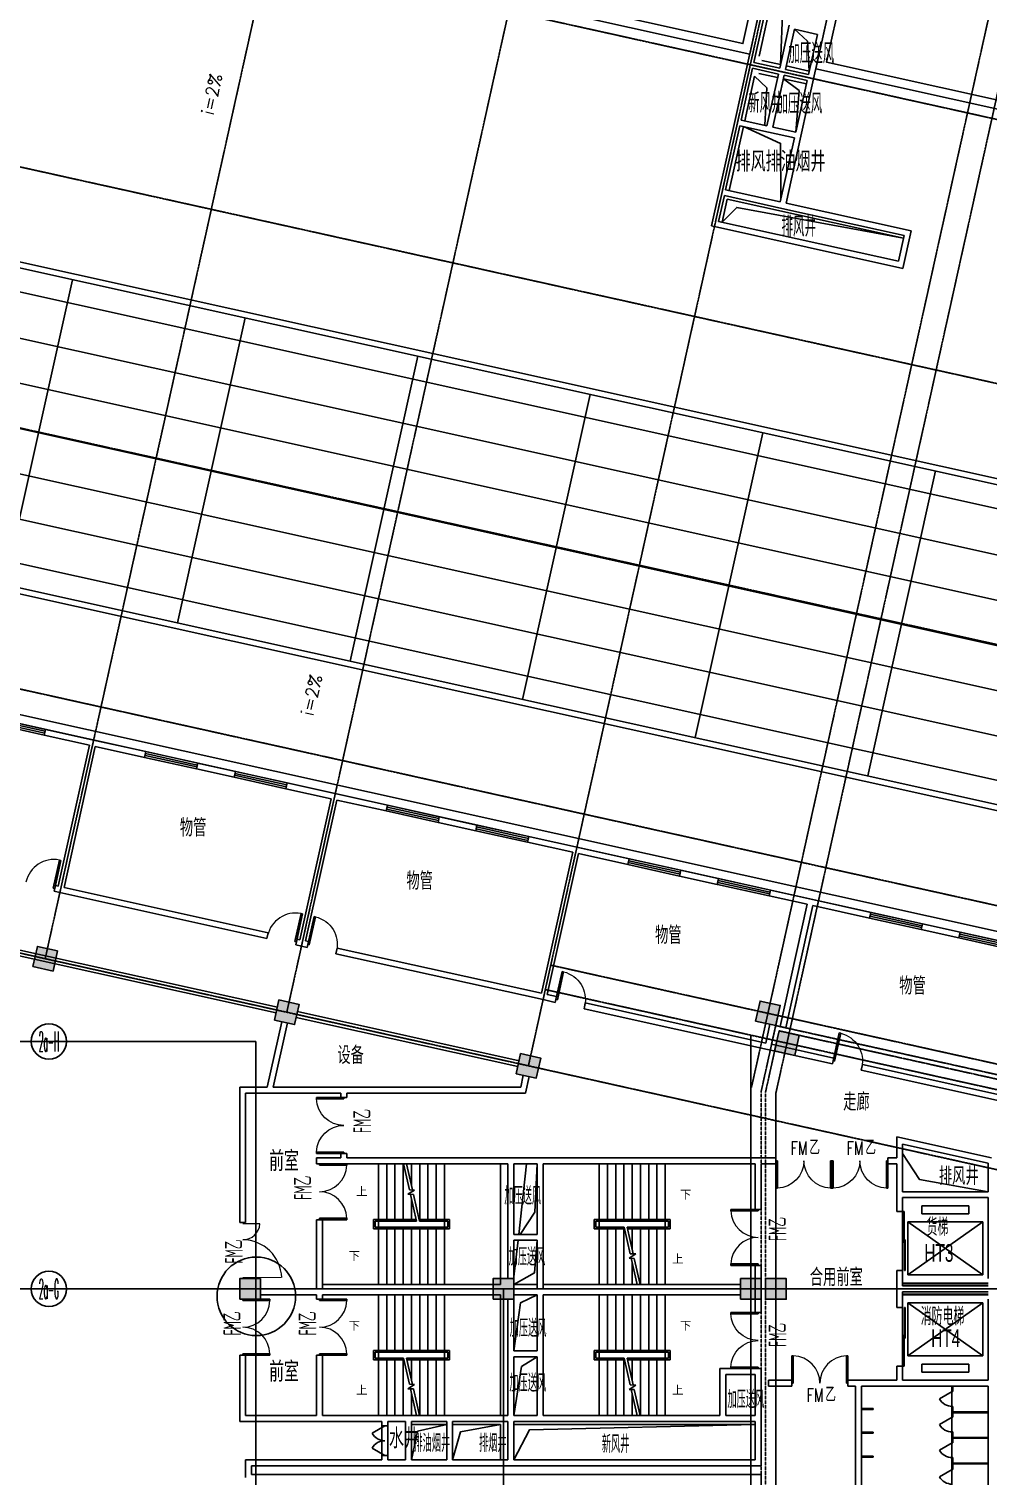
# Model space of a CAD drawing. Header units: metres. Extents: x -728143 to -282297, y 300383 to 505760.
# Drawn here: x -439514 to -406959, y 370577 to 419690 of the extents above; entities that cross this region are included whole.
import ezdxf
from ezdxf.enums import TextEntityAlignment as Align

# ---------------------------------------------------------------- set-up
doc = ezdxf.new("R2010")
doc.units = ezdxf.units.M
doc.linetypes.add('2', pattern=[0.4, 0.3, -0.1])
doc.linetypes.add('CENTER2', pattern=[2.541, 1.587, -0.318, 0.318, -0.318])
for name, color, linetype in [('-J-WINDOW', 142, 'Continuous'), ('ACS-JZ', 1, 'Continuous'), ('AXIS', 3, 'Continuous'), ('AXIS_TEXT', 7, 'Continuous'), ('COLUMN', 2, 'Continuous'), ('DOTE', 251, 'CENTER2'), ('J-STAIR', 163, 'Continuous'), ('J-TEXT', 7, 'Continuous'), ('J-WALL', 2, 'Continuous'), ('j-WINDOW_TEXT', 7, 'Continuous'), ('LVTRY', 6, 'Continuous'), ('LVTRY_WINDOW', 7, 'Continuous'), ('PUB_DIM', 3, 'Continuous'), ('PUB_HATCH', 8, 'Continuous'), ('PUB_TEXT', 7, 'Continuous'), ('S-看线', 5, 'Continuous'), ('STAIR', 3, 'Continuous'), ('WALL', 2, 'Continuous'), ('WINDOW', 4, 'Continuous'), ('WINDOW_TEXT', 7, 'Continuous'), ('屋顶', 252, 'Continuous'), ('屋顶排水', 76, 'Continuous')]:
    doc.layers.add(name, color=color, linetype=linetype)
doc.styles.add('_TCH_AXIS', font='COMPLEX', dxfattribs={"bigfont": 'GBCBIG'})
doc.styles.add('_TCH_DIM', font='simplex_.ttf', dxfattribs={"bigfont": 'GBCBIG'})
doc.styles.add('_TCH_WINDOW', font='SIMPLEX.shx', dxfattribs={"height": 3.5, "bigfont": 'GBCBIG.shx'})
doc.styles.add('COMPLEX', font='COMPLEX')
doc.styles.add('HZ', font='rs', dxfattribs={"width": 0.8, "bigfont": 'hztxt'})
doc.styles.add('mobin', font='ros.shx', dxfattribs={"width": 0.55, "bigfont": 'hzdf2.shx'})
doc.styles.add('SIMPLEX', font='SIMPLEX.SHX')
doc.styles.add('探索者', font='tssdeng.shx', dxfattribs={"width": 0.65, "bigfont": 'tssdchn.shx'})

# ---------------------------------------------------------------- blocks, each defined once
blk = doc.blocks.new('_DBLK')
blk.add_line((-0.5, 0), (0, -0.866))
blk.add_arc((-0.5, 0), 1, 300, 0)
at = {"layer": 'WINDOW_TEXT', "style": 'SIMPLEX', "flags": 9}
blk.add_attdef('A', text='', height=1, dxfattribs=at).set_placement((0, 1.5), align=Align.MIDDLE)
blk = doc.blocks.new('$DorLib2D$00000001')
for p, q in [((0.45, 0.975), (0.5, 0.975)), ((0.45, 0), (0.45, 0.975)), ((0.5, 0), (0.5, 0.975)), ((0.5, 0), (0.45, 0))]:
    blk.add_line(p, q)
at = {"lineweight": 13}
blk.add_arc((0.475, 0), 0.975, 91.4693, 180, dxfattribs=at)
blk = doc.blocks.new('$DorLib2D$00000002')
at = {"color": 0}
for p, q in [((-0.5, 0), (-0.5, 0.4875)), ((-0.475, 0.4875), (-0.5, 0.4875)), ((-0.475, 0), (-0.475, 0.4875)), ((0.475, 0), (0.475, 0.4875)), ((0.475, 0.4875), (0.5, 0.4875)), ((0.5, 0), (0.5, 0.4875)), ((-0.5, 0), (-0.475, 0)), ((0.5, 0), (0.475, 0))]:
    blk.add_line(p, q, dxfattribs=at)
at = {"color": 0, "lineweight": 13}
for centre, start, end in [((-0.4875, 0), 0, 88.53072), ((0.4875, 0), 91.46928, 180)]:
    blk.add_arc(centre, 0.4875, start, end, dxfattribs=at)
blk = doc.blocks.new('$DorLib2D$00000025')
at = {"const_width": 0.02}
for points in [[(0.481, -0.001), (0.481, 0.691)], [(-0.481, 0.001), (-0.481, 0.308)]]:
    blk.add_lwpolyline(points, dxfattribs=at)
at = {"lineweight": 13}
for centre, radius, start, end in [((0.505, -0.002), 0.699, 91.9397, 179.7238), ((-0.501, 0.003), 0.307, 359.7899, 85.7508)]:
    blk.add_arc(centre, radius, start, end, dxfattribs=at)
blk = doc.blocks.new('_AXISO')
blk.add_circle((0, 0), 0.5)
at = {"layer": 'AXIS_TEXT', "style": 'COMPLEX', "width": 1.041667}
blk.add_attdef('A', text='', height=0.56, dxfattribs=at).set_placement((-0.25, -0.28), (0.25, -0.28), align=Align.FIT)
blk = doc.blocks.new('$TCHSYS$LDOR12D')
for p, q in [((-0.5, 0.75), (-0.5, 0.583)), ((-0.5, 0.75), (0.02, 0.75)), ((-0.02, 0.958), (0.5, 0.958)), ((-0.02, 0.958), (-0.02, 0.792)), ((-0.02, 0.792), (0.5, 0.792)), ((0.02, 0.583), (0.02, 0.75)), ((0.5, 0.958), (0.5, 0.792)), ((-0.5, 0.583), (0.02, 0.583)), ((-0.5, 0.5), (0.5, 0.5))]:
    blk.add_line(p, q)
blk = doc.blocks.new('$DORLIB2D$00000215')
at = {"color": 0}
for p, q in [((-0.5, 0), (-0.25, 0.433)), ((0.5, 0), (0.25, 0.433))]:
    blk.add_line(p, q, dxfattribs=at)
for centre, start, end in [((-0.5, 0), 0, 60), ((0.5, 0), 120, 180)]:
    blk.add_arc(centre, 0.5, start, end, dxfattribs=at)
blk = doc.blocks.new('$TCHSYS$WIN2D')
for p, q in [((-0.5, 0.5), (0.5, 0.5)), ((-0.5, 0.5), (-0.5, -0.5)), ((0.5, 0.5), (0.5, -0.5)), ((0.5, 0.167), (-0.5, 0.167)), ((0.5, -0.167), (-0.5, -0.167)), ((-0.5, -0.5), (0.5, -0.5))]:
    blk.add_line(p, q)
blk = doc.blocks.new('_FZH')
blk.add_lwpolyline([(-0.5, -0.5), (0.5, -0.5), (0.5, 0.5), (-0.5, 0.5)], close=True)
at = {"layer": 'PUB_HATCH'}
blk.add_solid([(-0.5, -0.5), (0.5, -0.5), (-0.5, 0.5), (0.5, 0.5)], dxfattribs=at)

msp = doc.modelspace()

# ---------------------------------------------------------------- linework, layer by layer
at = {"layer": '-J-WINDOW', "extrusion": (-1.1827e-23, -1.32164e-09, 1)}
for p, q in [((-427534, 371277, 0), (-427534, 372277, 0)), ((-427334, 371277, 0), (-427334, 372277, 0))]:
    msp.add_line(p, q, dxfattribs=at)
at = {"ltscale": 4, "extrusion": (-1.1827e-23, -1.32164e-09, 1)}
for p, q in [((-467547, 417928, 0), (-400861, 403145, 0)), ((-465698, 406251, 0), (-403241, 392406, 0))]:
    msp.add_line(p, q, dxfattribs=at)
at = {"color": 4, "ltscale": 4, "extrusion": (-1.1827e-23, -1.32164e-09, 1)}
for p, q in [((-467514, 417716, 0), (-401099, 402993, 0)), ((-465732, 406463, 0), (-403393, 392644, 0))]:
    msp.add_line(p, q, dxfattribs=at)
at = {"color": 250, "ltscale": 4, "extrusion": (-1.1827e-23, -1.32164e-09, 1)}
for p, q in [((-467379, 416867, 0), (-344500, 389627, 0)), ((-465866, 407313, 0), (-346448, 380840, 0))]:
    msp.add_line(p, q, dxfattribs=at)
at = {"color": 5, "linetype": '2', "ltscale": 4, "extrusion": (-1.1827e-23, -1.32164e-09, 1)}
for p, q in [((-414659, 383638, 0), (-414166, 385865, 0)), ((-414509, 383622, 0), (-414052, 385686, 0)), ((-414166, 385865, 0), (-405135, 383863, 0)), ((-414052, 385686, 0), (-405021, 383684, 0)), ((-414659, 325027, 0), (-414659, 383638, 0)), ((-414509, 325027, 0), (-414509, 383622, 0))]:
    msp.add_line(p, q, dxfattribs=at)
at = {"layer": 'ACS-JZ', "ltscale": 4, "extrusion": (-1.1827e-23, -1.32164e-09, 1)}
msp.add_circle((-431796, 376677, 0), 1334, dxfattribs=at)
at = {"layer": 'AXIS', "extrusion": (-1.1827e-23, -1.32164e-09, 1)}
for p, q in [((-434667, 385327, 0), (-438235, 385327, 0)), ((-434667, 376927, 0), (-438235, 376927, 0))]:
    msp.add_line(p, q, dxfattribs=at)
at = {"layer": 'DOTE', "extrusion": (-1.1827e-23, -1.32164e-09, 1)}
for p, q in [((-438962, 388135, 0), (-428395, 435804, 0)), ((-430761, 386317, 0), (-420194, 433986, 0)), ((-422560, 384499, 0), (-411993, 432168, 0)), ((-305429, 394178, 0), (-469548, 430561, 0)), ((-414989, 383767, 0), (-404622, 430534, 0)), ((-414159, 383583, 0), (-403792, 430350, 0)), ((-319868, 388417, 0), (-468077, 421272, 0)), ((-328584, 381489, 0), (-466551, 412074, 0)), ((-315870, 369810, 0), (-465168, 402907, 0)), ((-350509, 368527, 0), (-463697, 393619, 0)), ((-421803, 387916, 0), (-364396, 375190, 0)), ((-421987, 387087, 0), (-364580, 374361, 0)), ((-473809, 385327, 0), (-431809, 385327, 0)), ((-431809, 312844, 0), (-431809, 385327, 0)), ((-415009, 312844, 0), (-415009, 385540, 0)), ((-414159, 312844, 0), (-414159, 383583, 0)), ((-482209, 376927, 0), (-398209, 376927, 0)), ((-423409, 312844, 0), (-423409, 376927, 0))]:
    msp.add_line(p, q, dxfattribs=at)
at = {"layer": 'J-STAIR', "ltscale": 4, "extrusion": (-1.1827e-23, -1.32164e-09, 1)}
for p, q in [((-415359, 377077, 0), (-422059, 377077, 0)), ((-409859, 377127, 0), (-406959, 377127, 0)), ((-409859, 376727, 0), (-406959, 376727, 0))]:
    msp.add_line(p, q, dxfattribs=at)
at = {"layer": 'J-WALL', "extrusion": (-1.1827e-23, -1.32164e-09, 1)}
for p, q in [((-413706, 419820, 0), (-414031, 418356, 0)), ((-413532, 419679, 0), (-413835, 418312, 0)), ((-412751, 419506, 0), (-413532, 419679, 0)), ((-414074, 418161, 0), (-414463, 416403, 0)), ((-413879, 418117, 0), (-414268, 416360, 0)), ((-415342, 416598, 0), (-414463, 416403, 0)), ((-415385, 416403, 0), (-414409, 416186, 0)), ((-414409, 416186, 0), (-413530, 415991, 0)), ((-414268, 416360, 0), (-413487, 416187, 0))]:
    msp.add_line(p, q, dxfattribs=at)
at = {"layer": 'LVTRY', "extrusion": (-1.1827e-23, -1.32164e-09, 1)}
for p, q in [((-408189, 370087, 0), (-408189, 373627, 0)), ((-408189, 373442, 0), (-408189, 373627, 0)), ((-408159, 373442, 0), (-408189, 373442, 0)), ((-408159, 373442, 0), (-408159, 373597, 0)), ((-408159, 372942, 0), (-408189, 372942, 0)), ((-408159, 372757, 0), (-408159, 372942, 0)), ((-406959, 372757, 0), (-408189, 372757, 0)), ((-408189, 372572, 0), (-408189, 372757, 0)), ((-408159, 372572, 0), (-408189, 372572, 0)), ((-408159, 372572, 0), (-408159, 372727, 0)), ((-406959, 372727, 0), (-408159, 372727, 0)), ((-408159, 372072, 0), (-408189, 372072, 0)), ((-408159, 371887, 0), (-408159, 372072, 0)), ((-408159, 371702, 0), (-408159, 371935, 0)), ((-406959, 371887, 0), (-408159, 371887, 0)), ((-406959, 371857, 0), (-408159, 371857, 0)), ((-408159, 371702, 0), (-408189, 371702, 0)), ((-408159, 371202, 0), (-408189, 371202, 0)), ((-408159, 371202, 0), (-408189, 371202, 0)), ((-406959, 370987, 0), (-408189, 370987, 0)), ((-408159, 371017, 0), (-408159, 371202, 0)), ((-408159, 371017, 0), (-408159, 371202, 0)), ((-406959, 371017, 0), (-408159, 371017, 0)), ((-408159, 370802, 0), (-408159, 370987, 0)), ((-408159, 370802, 0), (-408189, 370802, 0))]:
    msp.add_line(p, q, dxfattribs=at)
at = {"layer": 'LVTRY', "linetype": 'ByBlock', "extrusion": (-1.1827e-23, -1.32164e-09, 1)}
for p, q in [((-411259, 372865, 0), (-410859, 372865, 0)), ((-411259, 372865, 0), (-410859, 372865, 0)), ((-411259, 372835, 0), (-410859, 372835, 0)), ((-411259, 372835, 0), (-410859, 372835, 0)), ((-410859, 372865, 0), (-410859, 372835, 0)), ((-410859, 372865, 0), (-410859, 372835, 0)), ((-411259, 372065, 0), (-410859, 372065, 0)), ((-411259, 372035, 0), (-410859, 372035, 0)), ((-410859, 372065, 0), (-410859, 372035, 0)), ((-411259, 371250, 0), (-410859, 371250, 0)), ((-411259, 371250, 0), (-410859, 371250, 0)), ((-411259, 371220, 0), (-410859, 371220, 0)), ((-411259, 371220, 0), (-410859, 371220, 0)), ((-410859, 371250, 0), (-410859, 371220, 0)), ((-410859, 371250, 0), (-410859, 371220, 0))]:
    msp.add_line(p, q, dxfattribs=at)
at = {"layer": 'PUB_DIM', "extrusion": (-1.1827e-23, -1.32164e-09, 1), "elevation": 0}
for points in [[(-428226, 378086, 0, 0, 0), (-424784, 378086, 0, 0, 0), (-424784, 380236, 0, 0, 0), (-425695, 380236, 80, 0, 0), (-425995, 380236, 0, 0, 0)], [(-427961, 380273, 0, 0, 0), (-427192, 380273, 80, 0, 0), (-426892, 380273, 0, 0, 0)], [(-417518, 380168, 0, 0, 0), (-420960, 380168, 0, 0, 0), (-420960, 378018, 0, 0, 0), (-420049, 378018, 80, 0, 0), (-419749, 378018, 0, 0, 0)], [(-417783, 377981, 0, 0, 0), (-418552, 377981, 80, 0, 0), (-418852, 377981, 0, 0, 0)], [(-428226, 375718, 0, 0, 0), (-424784, 375718, 0, 0, 0), (-424784, 373568, 0, 0, 0), (-425695, 373568, 80, 0, 0), (-425995, 373568, 0, 0, 0)], [(-417518, 375718, 0, 0, 0), (-420960, 375718, 0, 0, 0), (-420960, 373568, 0, 0, 0), (-420049, 373568, 80, 0, 0), (-419749, 373568, 0, 0, 0)], [(-427961, 373531, 0, 0, 0), (-427192, 373531, 80, 0, 0), (-426892, 373531, 0, 0, 0)], [(-417783, 373531, 0, 0, 0), (-418552, 373531, 80, 0, 0), (-418852, 373531, 0, 0, 0)]]:
    msp.add_lwpolyline(points, format="xyseb", dxfattribs=at)
at = {"layer": 'S-看线', "ltscale": 4, "extrusion": (-1.1827e-23, -1.32164e-09, 1)}
for p, q in [((-414268, 420867, 0), (-414733, 418768, 0)), ((-414004, 418478, 0), (-414638, 418618, 0)), ((-415220, 416571, 0), (-414885, 418084, 0)), ((-414101, 418038, 0), (-414736, 418179, 0)), ((-413125, 417822, 0), (-413906, 417995, 0)), ((-413027, 418261, 0), (-413808, 418435, 0)), ((-415263, 416376, 0), (-415745, 414203, 0)), ((-415810, 413911, 0), (-415983, 413129, 0)), ((-415810, 413911, 0), (-409830, 412585, 0)), ((-422891, 378777, 0), (-422621, 381177, 0)), ((-423062, 377252, 0), (-422913, 378577, 0)), ((-429549, 377077, 0), (-423759, 377077, 0)), ((-422259, 377077, 0), (-423059, 377077, 0)), ((-422059, 377077, 0), (-415359, 377077, 0)), ((-409859, 377102, 0), (-406959, 377102, 0)), ((-409859, 376752, 0), (-406959, 376752, 0)), ((-423509, 376577, 0), (-423509, 372627, 0)), ((-425334, 372327, 0), (-426534, 372327, 0)), ((-423509, 372327, 0), (-425134, 372327, 0)), ((-423509, 372327, 0), (-423509, 371127, 0)), ((-423059, 372327, 0), (-414859, 372327, 0))]:
    msp.add_line(p, q, dxfattribs=at)
at = {"layer": 'S-看线', "ltscale": 4, "extrusion": (-1.1827e-23, -1.32164e-09, 1), "elevation": 0}
for points in [[(-414004, 418478), (-413920, 420474), (-414268, 420867)], [(-413027, 418261), (-413090, 419271), (-413532, 419679)], [(-414535, 416419), (-414463, 417687), (-414885, 418084)], [(-413487, 416187), (-413376, 417601), (-413906, 417995)], [(-413990, 413917), (-413999, 415808), (-415263, 416376)], [(-415983, 413129), (-415487, 413634), (-409830, 412585)], [(-422259, 381177), (-422342, 379532), (-422846, 378777)], [(-409859, 381528), (-409288, 380644), (-406959, 380227)], [(-422259, 378577), (-422359, 377470), (-423059, 377077)], [(-423059, 374827), (-422833, 376453), (-422259, 376727)], [(-423059, 372627), (-422796, 374294), (-422259, 374627)], [(-426534, 371127), (-426322, 372100), (-425334, 372327)], [(-425134, 371127), (-424862, 372078), (-423509, 372327)], [(-423059, 371127), (-422523, 372151), (-414859, 372326)]]:
    msp.add_lwpolyline(points, dxfattribs=at)
at = {"layer": 'STAIR', "extrusion": (-1.1827e-23, -1.32164e-09, 1)}
for p, q in [((-427649, 381177, 0), (-426805, 381177, 0)), ((-427649, 381177, 0), (-427649, 379287, 0)), ((-427369, 381177, 0), (-427369, 379287, 0)), ((-427089, 381177, 0), (-427089, 379287, 0)), ((-426809, 381177, 0), (-426809, 379287, 0)), ((-426805, 381177, 0), (-426601, 380291, 0)), ((-426702, 381177, 0), (-425409, 381177, 0)), ((-426702, 381177, 0), (-426498, 380288, 0)), ((-426529, 381177, 0), (-426529, 380425, 0)), ((-426249, 381177, 0), (-426249, 379287, 0)), ((-425969, 381177, 0), (-425969, 379287, 0)), ((-425689, 381177, 0), (-425689, 379287, 0)), ((-425409, 381177, 0), (-425409, 379287, 0)), ((-423509, 381177, 0), (-425409, 381177, 0)), ((-425409, 381177, 0), (-425409, 379287, 0)), ((-423509, 377077, 0), (-423509, 381177, 0)), ((-420159, 381177, 0), (-422059, 381177, 0)), ((-422059, 381177, 0), (-422059, 377077, 0)), ((-420159, 381177, 0), (-417919, 381177, 0)), ((-420159, 381177, 0), (-420159, 379287, 0)), ((-420159, 379287, 0), (-420159, 381177, 0)), ((-419879, 381177, 0), (-419879, 379287, 0)), ((-419599, 381177, 0), (-419599, 379287, 0)), ((-419319, 381177, 0), (-419319, 379287, 0)), ((-419039, 381177, 0), (-419039, 379287, 0)), ((-418759, 381177, 0), (-418759, 379287, 0)), ((-418479, 381177, 0), (-418479, 379287, 0)), ((-418199, 381177, 0), (-418199, 379287, 0)), ((-417919, 381177, 0), (-417919, 379287, 0)), ((-426423, 380285, 0), (-426649, 380139, 0)), ((-426601, 380291, 0), (-426423, 380285, 0)), ((-426649, 380139, 0), (-426462, 380132, 0)), ((-426566, 380136, 0), (-426357, 379227, 0)), ((-426529, 379979, 0), (-426529, 379287, 0)), ((-426462, 380132, 0), (-426254, 379227, 0)), ((-409209, 379752, 0), (-409209, 379477, 0)), ((-407609, 379752, 0), (-409209, 379752, 0)), ((-407609, 379477, 0), (-407609, 379752, 0)), ((-427819, 378967, 0), (-427819, 379287, 0)), ((-427819, 379287, 0), (-426371, 379287, 0)), ((-427759, 379027, 0), (-427759, 379227, 0)), ((-427759, 379227, 0), (-426357, 379227, 0)), ((-427649, 379227, 0), (-426357, 379227, 0)), ((-427649, 379227, 0), (-427649, 379027, 0)), ((-426268, 379287, 0), (-425239, 379287, 0)), ((-426254, 379227, 0), (-425409, 379227, 0)), ((-426254, 379227, 0), (-425299, 379227, 0)), ((-425409, 379227, 0), (-425409, 379027, 0)), ((-425299, 379227, 0), (-425299, 379027, 0)), ((-425239, 379287, 0), (-425239, 378967, 0)), ((-420329, 378967, 0), (-420329, 379287, 0)), ((-420329, 379287, 0), (-417749, 379287, 0)), ((-420269, 379027, 0), (-420269, 379227, 0)), ((-420269, 379227, 0), (-417809, 379227, 0)), ((-420159, 379227, 0), (-417919, 379227, 0)), ((-420159, 379027, 0), (-420159, 379227, 0)), ((-417919, 379027, 0), (-417919, 379227, 0)), ((-417809, 379227, 0), (-417809, 379027, 0)), ((-417749, 379287, 0), (-417749, 378967, 0)), ((-409684, 379202, 0), (-409684, 377402, 0)), ((-407134, 379202, 0), (-409684, 379202, 0)), ((-409684, 379202, 0), (-407134, 377402, 0)), ((-409684, 377402, 0), (-407134, 379202, 0)), ((-409209, 379477, 0), (-407609, 379477, 0)), ((-407134, 377402, 0), (-407134, 379202, 0)), ((-425239, 378967, 0), (-427819, 378967, 0)), ((-425299, 379027, 0), (-427759, 379027, 0)), ((-425409, 379027, 0), (-427649, 379027, 0)), ((-427649, 377077, 0), (-427649, 378967, 0)), ((-427369, 377077, 0), (-427369, 378967, 0)), ((-427089, 377077, 0), (-427089, 378967, 0)), ((-426809, 377077, 0), (-426809, 378967, 0)), ((-426529, 377077, 0), (-426529, 378967, 0)), ((-426249, 377077, 0), (-426249, 378967, 0)), ((-425969, 377077, 0), (-425969, 378967, 0)), ((-425689, 377077, 0), (-425689, 378967, 0)), ((-425409, 377077, 0), (-425409, 378967, 0)), ((-425409, 378967, 0), (-425409, 377077, 0)), ((-419301, 378967, 0), (-420329, 378967, 0)), ((-419315, 379027, 0), (-420269, 379027, 0)), ((-419315, 379027, 0), (-420159, 379027, 0)), ((-420159, 377077, 0), (-420159, 378967, 0)), ((-420159, 377077, 0), (-420159, 378967, 0)), ((-419879, 377077, 0), (-419879, 378967, 0)), ((-419599, 377077, 0), (-419599, 378967, 0)), ((-419319, 377077, 0), (-419319, 378967, 0)), ((-419107, 378122, 0), (-419315, 379027, 0)), ((-417919, 379027, 0), (-419212, 379027, 0)), ((-419003, 378118, 0), (-419212, 379027, 0)), ((-417809, 379027, 0), (-419212, 379027, 0)), ((-417749, 378967, 0), (-419198, 378967, 0)), ((-419039, 378275, 0), (-419039, 378967, 0)), ((-418759, 377077, 0), (-418759, 378967, 0)), ((-418479, 377077, 0), (-418479, 378967, 0)), ((-418199, 377077, 0), (-418199, 378967, 0)), ((-417919, 377077, 0), (-417919, 378967, 0)), ((-419146, 377969, 0), (-418920, 378115, 0)), ((-418968, 377963, 0), (-419146, 377969, 0)), ((-418920, 378115, 0), (-419107, 378122, 0)), ((-418867, 377077, 0), (-419071, 377966, 0)), ((-419039, 377077, 0), (-419039, 377829, 0)), ((-418764, 377077, 0), (-418968, 377963, 0)), ((-409684, 377402, 0), (-407134, 377402, 0)), ((-425409, 377077, 0), (-427649, 377077, 0)), ((-425409, 376727, 0), (-427649, 376727, 0)), ((-427649, 374837, 0), (-427649, 376727, 0)), ((-427369, 374837, 0), (-427369, 376727, 0)), ((-427089, 374837, 0), (-427089, 376727, 0)), ((-426809, 374837, 0), (-426809, 376727, 0)), ((-426529, 374837, 0), (-426529, 376727, 0)), ((-426249, 374837, 0), (-426249, 376727, 0)), ((-425969, 374837, 0), (-425969, 376727, 0)), ((-425689, 374837, 0), (-425689, 376727, 0)), ((-425409, 377077, 0), (-423509, 377077, 0)), ((-425409, 374837, 0), (-425409, 376727, 0)), ((-423509, 376727, 0), (-425409, 376727, 0)), ((-425409, 376727, 0), (-425409, 374837, 0)), ((-423509, 372627, 0), (-423509, 376727, 0)), ((-422059, 377077, 0), (-420159, 377077, 0)), ((-420159, 376727, 0), (-422059, 376727, 0)), ((-422059, 376727, 0), (-422059, 372627, 0)), ((-418867, 377077, 0), (-420159, 377077, 0)), ((-420159, 376727, 0), (-417919, 376727, 0)), ((-420159, 376727, 0), (-420159, 374837, 0)), ((-420159, 374837, 0), (-420159, 376727, 0)), ((-419879, 376727, 0), (-419879, 374837, 0)), ((-419599, 376727, 0), (-419599, 374837, 0)), ((-419319, 376727, 0), (-419319, 374837, 0)), ((-419039, 376727, 0), (-419039, 374837, 0)), ((-417919, 377077, 0), (-418764, 377077, 0)), ((-418759, 376727, 0), (-418759, 374837, 0)), ((-418479, 376727, 0), (-418479, 374837, 0)), ((-418199, 376727, 0), (-418199, 374837, 0)), ((-417919, 376727, 0), (-417919, 374837, 0)), ((-409684, 374652, 0), (-409684, 376452, 0)), ((-409684, 376452, 0), (-407134, 376452, 0)), ((-409684, 374652, 0), (-407134, 376452, 0)), ((-409684, 376452, 0), (-407134, 374652, 0)), ((-407134, 376452, 0), (-407134, 374652, 0)), ((-427819, 374837, 0), (-427819, 374517, 0)), ((-425239, 374837, 0), (-427819, 374837, 0)), ((-427759, 374777, 0), (-427759, 374577, 0)), ((-425299, 374777, 0), (-427759, 374777, 0)), ((-425409, 374777, 0), (-427649, 374777, 0)), ((-427649, 374577, 0), (-427649, 374777, 0)), ((-425409, 374777, 0), (-425409, 374577, 0)), ((-425299, 374577, 0), (-425299, 374777, 0)), ((-425239, 374517, 0), (-425239, 374837, 0)), ((-420329, 374517, 0), (-420329, 374837, 0)), ((-420329, 374837, 0), (-417749, 374837, 0)), ((-420269, 374577, 0), (-420269, 374777, 0)), ((-420269, 374777, 0), (-417809, 374777, 0)), ((-420159, 374777, 0), (-417919, 374777, 0)), ((-420159, 374577, 0), (-420159, 374777, 0)), ((-417919, 374577, 0), (-417919, 374777, 0)), ((-417809, 374777, 0), (-417809, 374577, 0)), ((-417749, 374837, 0), (-417749, 374517, 0)), ((-427819, 374517, 0), (-426791, 374517, 0)), ((-427759, 374577, 0), (-426805, 374577, 0)), ((-427649, 374577, 0), (-426805, 374577, 0)), ((-427649, 374517, 0), (-427649, 372627, 0)), ((-427369, 374517, 0), (-427369, 372627, 0)), ((-427089, 374517, 0), (-427089, 372627, 0)), ((-426809, 374517, 0), (-426809, 372627, 0)), ((-426805, 374577, 0), (-426601, 373691, 0)), ((-426702, 374577, 0), (-425409, 374577, 0)), ((-426702, 374577, 0), (-426498, 373688, 0)), ((-426702, 374577, 0), (-425299, 374577, 0)), ((-426688, 374517, 0), (-425239, 374517, 0)), ((-426529, 374517, 0), (-426529, 373825, 0)), ((-426249, 374517, 0), (-426249, 372627, 0)), ((-425969, 374517, 0), (-425969, 372627, 0)), ((-425689, 374517, 0), (-425689, 372627, 0)), ((-425409, 374517, 0), (-425409, 372627, 0)), ((-425409, 374517, 0), (-425409, 372627, 0)), ((-419301, 374517, 0), (-420329, 374517, 0)), ((-419315, 374577, 0), (-420269, 374577, 0)), ((-419315, 374577, 0), (-420159, 374577, 0)), ((-420159, 372627, 0), (-420159, 374517, 0)), ((-420159, 372627, 0), (-420159, 374517, 0)), ((-419879, 372627, 0), (-419879, 374517, 0)), ((-419599, 372627, 0), (-419599, 374517, 0)), ((-419319, 372627, 0), (-419319, 374517, 0)), ((-419107, 373672, 0), (-419315, 374577, 0)), ((-417919, 374577, 0), (-419212, 374577, 0)), ((-419003, 373668, 0), (-419212, 374577, 0)), ((-417809, 374577, 0), (-419212, 374577, 0)), ((-417749, 374517, 0), (-419198, 374517, 0)), ((-419039, 373825, 0), (-419039, 374517, 0)), ((-418759, 372627, 0), (-418759, 374517, 0)), ((-418479, 372627, 0), (-418479, 374517, 0)), ((-418199, 372627, 0), (-418199, 374517, 0)), ((-417919, 372627, 0), (-417919, 374517, 0)), ((-407134, 374652, 0), (-409684, 374652, 0)), ((-409209, 374102, 0), (-409209, 374377, 0)), ((-409209, 374377, 0), (-407609, 374377, 0)), ((-407609, 374377, 0), (-407609, 374102, 0)), ((-407609, 374102, 0), (-409209, 374102, 0)), ((-426423, 373685, 0), (-426649, 373539, 0)), ((-426649, 373539, 0), (-426462, 373532, 0)), ((-426601, 373691, 0), (-426423, 373685, 0)), ((-426566, 373536, 0), (-426357, 372627, 0)), ((-426529, 373379, 0), (-426529, 372627, 0)), ((-426462, 373532, 0), (-426254, 372627, 0)), ((-419146, 373519, 0), (-418920, 373665, 0)), ((-418968, 373513, 0), (-419146, 373519, 0)), ((-418920, 373665, 0), (-419107, 373672, 0)), ((-418867, 372627, 0), (-419071, 373516, 0)), ((-419039, 372627, 0), (-419039, 373379, 0)), ((-418764, 372627, 0), (-418968, 373513, 0)), ((-427649, 372627, 0), (-426357, 372627, 0)), ((-426254, 372627, 0), (-425409, 372627, 0)), ((-425409, 372627, 0), (-423509, 372627, 0)), ((-422059, 372627, 0), (-420159, 372627, 0)), ((-418867, 372627, 0), (-420159, 372627, 0)), ((-417919, 372627, 0), (-418764, 372627, 0))]:
    msp.add_line(p, q, dxfattribs=at)
at = {"layer": 'WALL', "extrusion": (-1.1827e-23, -1.32164e-09, 1)}
for p, q in [((-415126, 418496, 0), (-414542, 421132, 0)), ((-414909, 418551, 0), (-414390, 420894, 0)), ((-412534, 419561, 0), (-412296, 420634, 0)), ((-413054, 418139, 0), (-412751, 419506, 0)), ((-412881, 417998, 0), (-412534, 419561, 0)), ((-415559, 416544, 0), (-415126, 418496, 0)), ((-414031, 418356, 0), (-414909, 418551, 0)), ((-415342, 416598, 0), (-414953, 418355, 0)), ((-414074, 418161, 0), (-414953, 418355, 0)), ((-413098, 417944, 0), (-413879, 418117, 0)), ((-413054, 418139, 0), (-413835, 418312, 0)), ((-413314, 416046, 0), (-412881, 417998, 0)), ((-413487, 416187, 0), (-413098, 417944, 0)), ((-416084, 414176, 0), (-415559, 416544, 0)), ((-415867, 414230, 0), (-415385, 416403, 0)), ((-413817, 413776, 0), (-413314, 416046, 0)), ((-414012, 413819, 0), (-413530, 415991, 0)), ((-416344, 413005, 0), (-416084, 414176, 0)), ((-416105, 413157, 0), (-415910, 414035, 0)), ((-413958, 413602, 0), (-415910, 414035, 0)), ((-414012, 413819, 0), (-415867, 414230, 0)), ((-409808, 412683, 0), (-413958, 413602, 0)), ((-409570, 412834, 0), (-413817, 413776, 0)), ((-410003, 411804, 0), (-416105, 413157, 0)), ((-409851, 411565, 0), (-416344, 413005, 0)), ((-410003, 411804, 0), (-409808, 412683, 0)), ((-409851, 411565, 0), (-409570, 412834, 0)), ((-438951, 395917, 0), (-438994, 395722, 0)), ((-437317, 395555, 0), (-438951, 395917, 0)), ((-438994, 395722, 0), (-437458, 395382, 0)), ((-438519, 390598, 0), (-437458, 395382, 0)), ((-435544, 395162, 0), (-437317, 395555, 0)), ((-438323, 390554, 0), (-437263, 395338, 0)), ((-437263, 395338, 0), (-435587, 394967, 0)), ((-435587, 394967, 0), (-435544, 395162, 0)), ((-433787, 394773, 0), (-433830, 394577, 0)), ((-433830, 394577, 0), (-432551, 394294, 0)), ((-432507, 394489, 0), (-433787, 394773, 0)), ((-432551, 394294, 0), (-432507, 394489, 0)), ((-430750, 394099, 0), (-430793, 393904, 0)), ((-430793, 393904, 0), (-429257, 393564, 0)), ((-429116, 393737, 0), (-430750, 394099, 0)), ((-430318, 388780, 0), (-429257, 393564, 0)), ((-430122, 388736, 0), (-429062, 393520, 0)), ((-427343, 393344, 0), (-429116, 393737, 0)), ((-429062, 393520, 0), (-427386, 393149, 0)), ((-427386, 393149, 0), (-427343, 393344, 0)), ((-425586, 392955, 0), (-425629, 392759, 0)), ((-424306, 392671, 0), (-425586, 392955, 0)), ((-425629, 392759, 0), (-424350, 392476, 0)), ((-424350, 392476, 0), (-424306, 392671, 0)), ((-422549, 392281, 0), (-422592, 392086, 0)), ((-422592, 392086, 0), (-421056, 391746, 0)), ((-420915, 391919, 0), (-422549, 392281, 0)), ((-422117, 386962, 0), (-421056, 391746, 0)), ((-421922, 386918, 0), (-420861, 391702, 0)), ((-419142, 391526, 0), (-420915, 391919, 0)), ((-420861, 391702, 0), (-419185, 391331, 0)), ((-419185, 391331, 0), (-419142, 391526, 0)), ((-417385, 391137, 0), (-417428, 390941, 0)), ((-416105, 390853, 0), (-417385, 391137, 0)), ((-438616, 390619, 0), (-438660, 390424, 0)), ((-438519, 390598, 0), (-438616, 390619, 0)), ((-431392, 389018, 0), (-438323, 390554, 0)), ((-417428, 390941, 0), (-416149, 390658, 0)), ((-416149, 390658, 0), (-416105, 390853, 0)), ((-414348, 390463, 0), (-414391, 390268, 0)), ((-412959, 390155, 0), (-414348, 390463, 0)), ((-438660, 390424, 0), (-438464, 390381, 0)), ((-438464, 390381, 0), (-431435, 388823, 0)), ((-414391, 390268, 0), (-413099, 389982, 0)), ((-414019, 385832, 0), (-413099, 389982, 0)), ((-410941, 389708, 0), (-412959, 390155, 0)), ((-413824, 385789, 0), (-412904, 389938, 0)), ((-412904, 389938, 0), (-410985, 389513, 0)), ((-410985, 389513, 0), (-410941, 389708, 0)), ((-431435, 388823, 0), (-431392, 389018, 0)), ((-409184, 389319, 0), (-409227, 389123, 0)), ((-409227, 389123, 0), (-407948, 388840, 0)), ((-407905, 389035, 0), (-409184, 389319, 0)), ((-407948, 388840, 0), (-407905, 389035, 0)), ((-440438, 388565, 0), (-431081, 386491, 0)), ((-430415, 388801, 0), (-430459, 388606, 0)), ((-430459, 388606, 0), (-430263, 388563, 0)), ((-430318, 388780, 0), (-430415, 388801, 0)), ((-430263, 388563, 0), (-430068, 388520, 0)), ((-430025, 388715, 0), (-430122, 388736, 0)), ((-430068, 388520, 0), (-430025, 388715, 0)), ((-429049, 388498, 0), (-429092, 388303, 0)), ((-422117, 386962, 0), (-429049, 388498, 0)), ((-440359, 388343, 0), (-431125, 386296, 0)), ((-429092, 388303, 0), (-422062, 386745, 0)), ((-422062, 386745, 0), (-421648, 386653, 0)), ((-421605, 386848, 0), (-421922, 386918, 0)), ((-421648, 386653, 0), (-421605, 386848, 0)), ((-420629, 386632, 0), (-420672, 386437, 0)), ((-414502, 385274, 0), (-420629, 386632, 0)), ((-414306, 385230, 0), (-414014, 386548, 0)), ((-430441, 386144, 0), (-422924, 384478, 0)), ((-430398, 386339, 0), (-422880, 384673, 0)), ((-420672, 386437, 0), (-414447, 385057, 0)), ((-431427, 383777, 0), (-430935, 385997, 0)), ((-431222, 383777, 0), (-430739, 385954, 0)), ((-414502, 385274, 0), (-414361, 385908, 0)), ((-414019, 385832, 0), (-413824, 385789, 0)), ((-414447, 385057, 0), (-412242, 384568, 0)), ((-412199, 384763, 0), (-414306, 385230, 0)), ((-412242, 384568, 0), (-412199, 384763, 0)), ((-422823, 383777, 0), (-422734, 384179, 0)), ((-422662, 383577, 0), (-422538, 384136, 0)), ((-411223, 384547, 0), (-411266, 384351, 0)), ((-411266, 384351, 0), (-405173, 383001, 0)), ((-405129, 383196, 0), (-411223, 384547, 0)), ((-432359, 383777, 0), (-432359, 379177, 0)), ((-432359, 383777, 0), (-431427, 383777, 0)), ((-431222, 383777, 0), (-428824, 383777, 0)), ((-428824, 383777, 0), (-422823, 383777, 0)), ((-432159, 379177, 0), (-432159, 383577, 0)), ((-432159, 383577, 0), (-431346, 383577, 0)), ((-431346, 383577, 0), (-428924, 383577, 0)), ((-428924, 383577, 0), (-428924, 383427, 0)), ((-428924, 383427, 0), (-428724, 383427, 0)), ((-428724, 383427, 0), (-428724, 383577, 0)), ((-428724, 383577, 0), (-422662, 383577, 0)), ((-410059, 382087, 0), (-406838, 381372, 0)), ((-410059, 381377, 0), (-410059, 382087, 0)), ((-409859, 381837, 0), (-406959, 381195, 0)), ((-409859, 381277, 0), (-409859, 381837, 0)), ((-429749, 381377, 0), (-429749, 381177, 0)), ((-429749, 381377, 0), (-428924, 381377, 0)), ((-429749, 381177, 0), (-429549, 381177, 0)), ((-429549, 381177, 0), (-428824, 381177, 0)), ((-428724, 381527, 0), (-428924, 381527, 0)), ((-428924, 381527, 0), (-428924, 381377, 0)), ((-428824, 381177, 0), (-423259, 381177, 0)), ((-428724, 381377, 0), (-428724, 381527, 0)), ((-428724, 381377, 0), (-423159, 381377, 0)), ((-423259, 381177, 0), (-423259, 378677, 0)), ((-423159, 381377, 0), (-422159, 381377, 0)), ((-423059, 381177, 0), (-423059, 378777, 0)), ((-423059, 381177, 0), (-422259, 381177, 0)), ((-422259, 381177, 0), (-422259, 378777, 0)), ((-422159, 381377, 0), (-414759, 381377, 0)), ((-422059, 381177, 0), (-422059, 378677, 0)), ((-422059, 381177, 0), (-414859, 381177, 0)), ((-414859, 381177, 0), (-414859, 379627, 0)), ((-414159, 381377, 0), (-414759, 381377, 0)), ((-414659, 381177, 0), (-414159, 381177, 0)), ((-414659, 379627, 0), (-414659, 381177, 0)), ((-414159, 381177, 0), (-414159, 381377, 0)), ((-410059, 381377, 0), (-410359, 381377, 0)), ((-410359, 381377, 0), (-410359, 381177, 0)), ((-410359, 381177, 0), (-410059, 381177, 0)), ((-410059, 380127, 0), (-410059, 381177, 0)), ((-409859, 380227, 0), (-409859, 381277, 0)), ((-406959, 380227, 0), (-406959, 381195, 0)), ((-409859, 380227, 0), (-406959, 380227, 0)), ((-410059, 380127, 0), (-410059, 379552, 0)), ((-409859, 380027, 0), (-406959, 380027, 0)), ((-409859, 379552, 0), (-409859, 380027, 0)), ((-406959, 379790, 0), (-406959, 380027, 0)), ((-406959, 377277, 0), (-406959, 379790, 0)), ((-432359, 379177, 0), (-432159, 379177, 0)), ((-429549, 379277, 0), (-429749, 379277, 0)), ((-429749, 379277, 0), (-429749, 376927, 0)), ((-429549, 376927, 0), (-429549, 379277, 0)), ((-414859, 379627, 0), (-414659, 379627, 0)), ((-410059, 379552, 0), (-409859, 379552, 0)), ((-423259, 378677, 0), (-423259, 377277, 0)), ((-423059, 378777, 0), (-422259, 378777, 0)), ((-422059, 378677, 0), (-422059, 376927, 0)), ((-423059, 378577, 0), (-422259, 378577, 0)), ((-423059, 378577, 0), (-423059, 377277, 0)), ((-422259, 378577, 0), (-422259, 376927, 0)), ((-414659, 377727, 0), (-414859, 377727, 0)), ((-414859, 377727, 0), (-414859, 376127, 0)), ((-414659, 376127, 0), (-414659, 377727, 0)), ((-409859, 377552, 0), (-410059, 377552, 0)), ((-410059, 377552, 0), (-410059, 376927, 0)), ((-409859, 377027, 0), (-409859, 377552, 0)), ((-431659, 376927, 0), (-429749, 376927, 0)), ((-431659, 376727, 0), (-429749, 376727, 0)), ((-429749, 376727, 0), (-429749, 376577, 0)), ((-429549, 376927, 0), (-423759, 376927, 0)), ((-429549, 376727, 0), (-423759, 376727, 0)), ((-429549, 376577, 0), (-429549, 376727, 0)), ((-423059, 376927, 0), (-422259, 376927, 0)), ((-423059, 376727, 0), (-422259, 376727, 0)), ((-422259, 376727, 0), (-422259, 374827, 0)), ((-422059, 376927, 0), (-415359, 376927, 0)), ((-422059, 376727, 0), (-422059, 374727, 0)), ((-422059, 376727, 0), (-415359, 376727, 0)), ((-410059, 376927, 0), (-410059, 376302, 0)), ((-409859, 377027, 0), (-406959, 377027, 0)), ((-409859, 376827, 0), (-406959, 376827, 0)), ((-409859, 376302, 0), (-409859, 376827, 0)), ((-429749, 376577, 0), (-429549, 376577, 0)), ((-423259, 376577, 0), (-423259, 374727, 0)), ((-423059, 376577, 0), (-423059, 374827, 0)), ((-410059, 376302, 0), (-409859, 376302, 0)), ((-406959, 373827, 0), (-406959, 376577, 0)), ((-414859, 376127, 0), (-414659, 376127, 0)), ((-423059, 374827, 0), (-422259, 374827, 0)), ((-432159, 374677, 0), (-432359, 374677, 0)), ((-432359, 374677, 0), (-432359, 372427, 0)), ((-432159, 372627, 0), (-432159, 374677, 0)), ((-429549, 374677, 0), (-429749, 374677, 0)), ((-429749, 374677, 0), (-429749, 372627, 0)), ((-429549, 372627, 0), (-429549, 374677, 0)), ((-423259, 374727, 0), (-423259, 372627, 0)), ((-423059, 374627, 0), (-422259, 374627, 0)), ((-423059, 374627, 0), (-423059, 372627, 0)), ((-422259, 374627, 0), (-422259, 372627, 0)), ((-422059, 374727, 0), (-422059, 372627, 0)), ((-409859, 374302, 0), (-410059, 374302, 0)), ((-410059, 374302, 0), (-410059, 373827, 0)), ((-409859, 373827, 0), (-409859, 374302, 0)), ((-416059, 372627, 0), (-416059, 374227, 0)), ((-416059, 374227, 0), (-414859, 374227, 0)), ((-415859, 372627, 0), (-415859, 374027, 0)), ((-415859, 374027, 0), (-414859, 374027, 0)), ((-414659, 374227, 0), (-414859, 374227, 0)), ((-414859, 372627, 0), (-414859, 374027, 0)), ((-414659, 374127, 0), (-414659, 374227, 0)), ((-414659, 372527, 0), (-414659, 374127, 0)), ((-413618, 373827, 0), (-414409, 373827, 0)), ((-414409, 373827, 0), (-414409, 373627, 0)), ((-413618, 373627, 0), (-413618, 373827, 0)), ((-411359, 373827, 0), (-411718, 373827, 0)), ((-411718, 373827, 0), (-411718, 373627, 0)), ((-411359, 373827, 0), (-410059, 373827, 0)), ((-409859, 373827, 0), (-406959, 373827, 0)), ((-414409, 373627, 0), (-413618, 373627, 0)), ((-411718, 373627, 0), (-411459, 373627, 0)), ((-411459, 369087, 0), (-411459, 373627, 0)), ((-411259, 369187, 0), (-411259, 373627, 0)), ((-411259, 373627, 0), (-409959, 373627, 0)), ((-409959, 373627, 0), (-406959, 373627, 0)), ((-406959, 369187, 0), (-406959, 373627, 0)), ((-432359, 372427, 0), (-429649, 372427, 0)), ((-432159, 372627, 0), (-429749, 372627, 0)), ((-429649, 372427, 0), (-427534, 372427, 0)), ((-429549, 372627, 0), (-427434, 372627, 0)), ((-427534, 372427, 0), (-427534, 372277, 0)), ((-427434, 372627, 0), (-426634, 372627, 0)), ((-427334, 372277, 0), (-427334, 372427, 0)), ((-427334, 372427, 0), (-426734, 372427, 0)), ((-426734, 371127, 0), (-426734, 372427, 0)), ((-426634, 372627, 0), (-425234, 372627, 0)), ((-426534, 371127, 0), (-426534, 372427, 0)), ((-426534, 372427, 0), (-425334, 372427, 0)), ((-425334, 371127, 0), (-425334, 372427, 0)), ((-425234, 372627, 0), (-423259, 372627, 0)), ((-425134, 371127, 0), (-425134, 372427, 0)), ((-425134, 372427, 0), (-423259, 372427, 0)), ((-423259, 371127, 0), (-423259, 372427, 0)), ((-423059, 372627, 0), (-422259, 372627, 0)), ((-423059, 372427, 0), (-422159, 372427, 0)), ((-423059, 371127, 0), (-423059, 372427, 0)), ((-422159, 372427, 0), (-415959, 372427, 0)), ((-422059, 372627, 0), (-416059, 372627, 0)), ((-415959, 372427, 0), (-414859, 372427, 0)), ((-415859, 372627, 0), (-414859, 372627, 0)), ((-414859, 371127, 0), (-414859, 372427, 0)), ((-414659, 370927, 0), (-414659, 372527, 0)), ((-427534, 372277, 0), (-427334, 372277, 0)), ((-432159, 371127, 0), (-427534, 371127, 0)), ((-432159, 370527, 0), (-432159, 371127, 0)), ((-431959, 370927, 0), (-427434, 370927, 0)), ((-431959, 370627, 0), (-431959, 370927, 0)), ((-427334, 371277, 0), (-427534, 371277, 0)), ((-427534, 371277, 0), (-427534, 371127, 0)), ((-427434, 370927, 0), (-426634, 370927, 0)), ((-427334, 371127, 0), (-427334, 371277, 0)), ((-427334, 371127, 0), (-426734, 371127, 0)), ((-426634, 370927, 0), (-425234, 370927, 0)), ((-426534, 371127, 0), (-425334, 371127, 0)), ((-425234, 370927, 0), (-423159, 370927, 0)), ((-425134, 371127, 0), (-423259, 371127, 0)), ((-423159, 370927, 0), (-414659, 370927, 0)), ((-423059, 371127, 0), (-414859, 371127, 0)), ((-431959, 370627, 0), (-431557, 370627, 0)), ((-431557, 370627, 0), (-414659, 370627, 0)), ((-414659, 360477, 0), (-414659, 370627, 0))]:
    msp.add_line(p, q, dxfattribs=at)
at = {"layer": '屋顶', "extrusion": (-1.1827e-23, -1.32164e-09, 1)}
for p, q in [((-344054, 387946, 0), (-467114, 415252, 0)), ((-344378, 386482, 0), (-466862, 413660, 0)), ((-344703, 385017, 0), (-466610, 412068, 0)), ((-440331, 400833, 0), (-438035, 411181, 0)), ((-402382, 396279, 0), (-466358, 410475, 0)), ((-434473, 399534, 0), (-432177, 409882, 0)), ((-402707, 394815, 0), (-466107, 408883, 0)), ((-428615, 398235, 0), (-426319, 408584, 0)), ((-422757, 396937, 0), (-420461, 407285, 0)), ((-416900, 395638, 0), (-414603, 405987, 0)), ((-411042, 394340, 0), (-408746, 404688, 0))]:
    msp.add_line(p, q, dxfattribs=at)
at = {"layer": '屋顶排水', "ltscale": 4, "extrusion": (-1.1827e-23, -1.32164e-09, 1)}
for p, q in [((-465024, 402005, 0), (-346591, 375750, 0)), ((-464973, 401686, 0), (-346915, 375515, 0))]:
    msp.add_line(p, q, dxfattribs=at)
at = {"layer": '屋顶排水', "ltscale": 4, "extrusion": (-1.1827e-23, -1.32164e-09, 1), "elevation": 0}
for points in [[(-469658, 431251), (-456283, 428286), (-455774, 430580), (-452943, 429952), (-453452, 427658), (-415278, 419196), (-414770, 421490), (-411939, 420862), (-412447, 418568), (-358116, 406524), (-357608, 408818), (-354532, 408136), (-355041, 405842), (-306254, 395027), (-309662, 365111)], [(-455990, 428221), (-455546, 430222), (-453301, 429724), (-453809, 427430), (-415050, 418838), (-414542, 421132), (-412296, 420634), (-412805, 418340), (-357888, 406166), (-357380, 408460), (-354890, 407908), (-355334, 405907)]]:
    msp.add_lwpolyline(points, dxfattribs=at)
for points in [[(-433162, 416389, 0, 0, 0), (-432771, 418155, 120, 0, 0), (-432673, 418594, 0, 0, 0)], [(-429336, 397934, 0, 0, 0), (-429663, 396531, 120, 0, 0), (-429765, 396093, 0, 0, 0)]]:
    msp.add_lwpolyline(points, format="xyseb", dxfattribs=at)

# ---------------------------------------------------------------- block references
at = {"layer": '-J-WINDOW', "extrusion": (-1.1827e-23, -1.32164e-09, 1), "xscale": 1000, "yscale": 1000, "zscale": 200, "rotation": 90.00000122407796}
msp.add_blockref('$DORLIB2D$00000215', (-427434, 371777, 0), dxfattribs=at)
at = {"layer": 'AXIS', "extrusion": (-1.1827e-23, -1.32164e-09, 1)}
ref = msp.add_blockref('_AXISO', (-438835, 385327, 0), dxfattribs=dict(at, xscale=1200, yscale=1200, zscale=1200))
ref.add_attrib('A', '2a-H', dxfattribs={"layer": 'AXIS_TEXT', "ltscale": 4, "extrusion": (-1.1827e-23, -1.32164e-09, 1), "height": 678.8, "style": '_TCH_AXIS', "width": 0.244186}).set_placement((-439174, 384988, 0), (-438495, 384988, 0), align=Align.FIT)
ref = msp.add_blockref('_AXISO', (-438835, 376927, 0), dxfattribs=dict(at, xscale=1200, yscale=1200, zscale=1200))
ref.add_attrib('A', '2a-G', dxfattribs={"layer": 'AXIS_TEXT', "ltscale": 4, "extrusion": (-1.1827e-23, -1.32164e-09, 1), "height": 678.8, "style": '_TCH_AXIS', "width": 0.25}).set_placement((-439174, 376588, 0), (-438495, 376588, 0), align=Align.FIT)
at = {"layer": 'COLUMN', "extrusion": (-1.1827e-23, -1.32164e-09, 1), "yscale": 700.0000000004657}
for p, xscale, zscale, rotation in [((-438962, 388135, 0), 699.999999999587, 700.0000000004834, 347.5006742851666), ((-430761, 386317, 0), 700.0000000005971, 700.0000000004834, 347.5006742851459), ((-414432, 386282, 0), 700.0000000001424, 700.0000000005841, 347.5006742851377), ((-413786, 385269, 0), 700.0000000001424, 700.0000000005841, 347.5006742851377), ((-422560, 384499, 0), 700.0000000005971, 700.0000000004834, 347.5006742851459)]:
    msp.add_blockref('_FZH', p, dxfattribs=dict(at, xscale=xscale, zscale=zscale, rotation=rotation))
at = {"layer": 'COLUMN', "extrusion": (-1.1827e-23, -1.32164e-09, 1)}
for p, xscale, yscale, zscale in [((-432009, 376927, 0), 700, 699.9999999995343, 699.9999999995343), ((-423409, 376927, 0), 700.0000000004657, 700, 700), ((-415009, 376927, 0), 700, 700.0000000004657, 700.0000000004657), ((-414159, 376927, 0), 700, 700.0000000004657, 700.0000000004657)]:
    msp.add_blockref('_FZH', p, dxfattribs=dict(at, xscale=xscale, yscale=yscale, zscale=zscale))
at = {"layer": 'LVTRY_WINDOW', "extrusion": (-1.1827e-23, -1.32164e-09, 1), "xscale": 499.99999999936, "yscale": 500, "zscale": 499.9999999999998, "rotation": 270.0001267069393}
for p in [(-408174, 373192, 0), (-408174, 372322, 0), (-408174, 371452, 0), (-408174, 370552, 0)]:
    msp.add_blockref('_DBLK', p, dxfattribs=at)
at = {"layer": 'WINDOW', "extrusion": (-1.1827e-23, -1.32164e-09, 1)}
for name, p, xscale, yscale, zscale, rotation in [('$TCHSYS$WIN2D', (-439851, 396015, 0), 1799.999999999952, -200, 1800, 347.5006742852106), ('$TCHSYS$WIN2D', (-434687, 394870, 0), 1799.999999999952, -200, 1800, 347.5006742852106), ('$TCHSYS$WIN2D', (-431650, 394197, 0), 1799.999999999952, -200, 1800, 347.5006742852106), ('$TCHSYS$WIN2D', (-426486, 393052, 0), 1800.000000000052, -200, 1800, 347.5006742851962), ('$TCHSYS$WIN2D', (-423449, 392379, 0), 1800.000000000052, -200, 1800, 347.5006742851962), ('$DorLib2D$00000001', (-439126, 390630, 0), 1000.000000000011, 1000, 1000, 347.5006751108824), ('$TCHSYS$WIN2D', (-418285, 391234, 0), 1800.000000000052, -200, 1800, 347.5006742851962), ('$TCHSYS$WIN2D', (-415248, 390561, 0), 1800.000000000052, -200, 1800, 347.5006742851962), ('$DorLib2D$00000001', (-430925, 388812, 0), 1000.000000000024, 1000, 1000, 347.5006751109099), ('$DorLib2D$00000001', (-429558, 388509, 0), -999.9999999999667, 1000, -1000, 347.5006751109091), ('$TCHSYS$WIN2D', (-410084, 389416, 0), 1800.000000000052, -200, 1800, 347.5006742851962), ('$TCHSYS$WIN2D', (-407048, 388743, 0), 1800.000000000052, -200, 1800, 347.5006742851962), ('$DorLib2D$00000001', (-421139, 386643, 0), -999.9999999999667, 1000, -1000, 347.5006751109091), ('$DorLib2D$00000001', (-411732, 384557, 0), -999.9999999999667, 1000, -1000, 347.5006751109091), ('$DorLib2D$00000002', (-428824, 382477, 0), 1900, -1900, 1900, 270.0000000000368), ('$DorLib2D$00000002', (-429649, 380227, 0), 1900, 1900, 1900, 270.0000000000404), ('$DorLib2D$00000025', (-432259, 378227, 0), 1900, 1900, 1900, 270.0000000000386), ('$DorLib2D$00000002', (-414759, 378677, 0), 1900, 1900, 1900, 89.99999928735353), ('$TCHSYS$LDOR12D', (-409959, 378552, 0), -2000, -200, -2000, 90.00000000008338), ('$DorLib2D$00000002', (-432259, 375627, 0), 1900, 1900, 1900, 270.0000000000386), ('$DorLib2D$00000002', (-429649, 375627, 0), 1900, 1900, 1900, 270.0000000000386), ('$TCHSYS$LDOR12D', (-409959, 375302, 0), 2000, -200, 2000, 90.00000000008338), ('$DorLib2D$00000002', (-414759, 375177, 0), -1900, 1900, -1900, 89.9999992873535)]:
    msp.add_blockref(name, p, dxfattribs=dict(at, xscale=xscale, yscale=yscale, zscale=zscale, rotation=rotation))
at = {"layer": 'WINDOW', "extrusion": (-1.1827e-23, -1.32164e-09, 1), "xscale": 1900, "zscale": 1900}
for p, yscale in [((-413209, 381277, 0), -1900), ((-411309, 381277, 0), -1900), ((-412668, 373727, 0), 1900)]:
    msp.add_blockref('$DorLib2D$00000002', p, dxfattribs=dict(at, yscale=yscale))

# ---------------------------------------------------------------- texts
at = {"layer": 'J-TEXT', "extrusion": (-1.1827e-23, -1.32164e-09, 1)}
for s, width, p in [('加压送风', 0.5, (-413739, 418585, 6265)), ('新风井', 0.5, (-415103, 416907, 3000)), ('加压送风', 0.5, (-414145, 416877, 6265)), ('排风排油烟井', 0.65, (-415523, 414913, 3265)), ('排风井', 0.5, (-413970, 412710, 3265)), ('前室', 0.65, (-431364, 380991, 0)), ('前室', 0.65, (-431364, 373843, 0)), ('水井', 0.65, (-427293, 371583, 3000))]:
    msp.add_text(s, height=600, dxfattribs=dict(at, width=width)).set_placement(p)
at = {"layer": 'J-TEXT', "extrusion": (-1.1827e-23, -1.32164e-09, 1), "style": 'mobin'}
for s, width, p in [('加压送风', 0.4, (-423377, 379790, 0)), ('货梯', 0.65, (-409048, 378729, 0)), ('加压送风', 0.4, (-423231, 377715, 0)), ('HT3', 0.65, (-409121, 377849, 0)), ('消防电梯', 0.65, (-409248, 375695, 0)), ('加压送风', 0.4, (-423196, 375296, 0)), ('HT4', 0.65, (-408891, 374952, 0)), ('加压送风', 0.4, (-423206, 373436, 0)), ('加压送风', 0.4, (-415805, 372879, 0)), ('排油烟井', 0.4, (-426464, 371392, 0)), ('排烟井', 0.4, (-424237, 371392, 0)), ('新风井', 0.4, (-420069, 371361, 0))]:
    msp.add_text(s, height=600, dxfattribs=dict(at, width=width)).set_placement(p)
at = {"layer": 'j-WINDOW_TEXT', "color": 150, "extrusion": (-1.1827e-23, -1.32164e-09, 1), "style": '探索者', "width": 0.5}
for p in [(-427901, 382219, 0), (-429915, 379954, 0), (-413802, 378554, 0), (-432255, 377789, 0), (-432309, 375348, 0), (-429755, 375348, 0), (-413802, 374958, 0)]:
    msp.add_text('FM乙', height=600, rotation=90, dxfattribs=at).set_placement(p)
at = {"layer": 'PUB_TEXT', "extrusion": (-1.1827e-23, -1.32164e-09, 1), "style": '_TCH_DIM'}
for rotation, p in [(77.5007, (-433251, 416744, 0)), (76.8808, (-429872, 396349, 0))]:
    msp.add_text('i=2%', height=421.4, rotation=rotation, dxfattribs=at).set_placement(p)
at = {"layer": 'PUB_TEXT', "extrusion": (-1.1827e-23, -1.32164e-09, 1), "style": 'HZ', "width": 0.75}
for s, p in [('物管', (-434391, 392282, 0)), ('物管', (-426701, 390474, 0)), ('物管', (-418261, 388634, 0)), ('物管', (-409973, 386913, 0)), ('设备', (-429045, 384560, 0)), ('走廊', (-411878, 382976, 0)), ('排风井', (-408629, 380459, 0)), ('合用前室', (-413010, 377024, 0))]:
    msp.add_text(s, height=600, dxfattribs=at).set_placement(p)
at = {"layer": 'PUB_TEXT', "extrusion": (-1.1827e-23, -1.32164e-09, 1), "style": '_TCH_DIM'}
for s, p in [('上', (-428406, 380098, 0)), ('下', (-417418, 379993, 0)), ('下', (-428663, 377911, 0)), ('上', (-417683, 377806, 0)), ('下', (-428663, 375543, 0)), ('下', (-417418, 375543, 0)), ('上', (-428406, 373356, 0)), ('上', (-417683, 373356, 0))]:
    msp.add_text(s, height=281, dxfattribs=at).set_placement(p)
at = {"layer": 'WINDOW_TEXT', "extrusion": (-1.1827e-23, -1.32164e-09, 1), "style": '_TCH_WINDOW', "width": 0.705882}
for p in [(-413658, 381482, 0), (-411758, 381482, 0), (-413117, 373097, 0)]:
    msp.add_text('FM', height=446.2, dxfattribs=at).set_placement(p)
at = {"layer": 'WINDOW_TEXT', "extrusion": (-1.1827e-23, -1.32164e-09, 1), "style": '_TCH_WINDOW'}
for p in [(-413028, 381482, 0), (-411128, 381482, 0), (-412487, 373097, 0)]:
    msp.add_text('乙', height=506, dxfattribs=at).set_placement(p)

doc.saveas('drawing.dxf')
